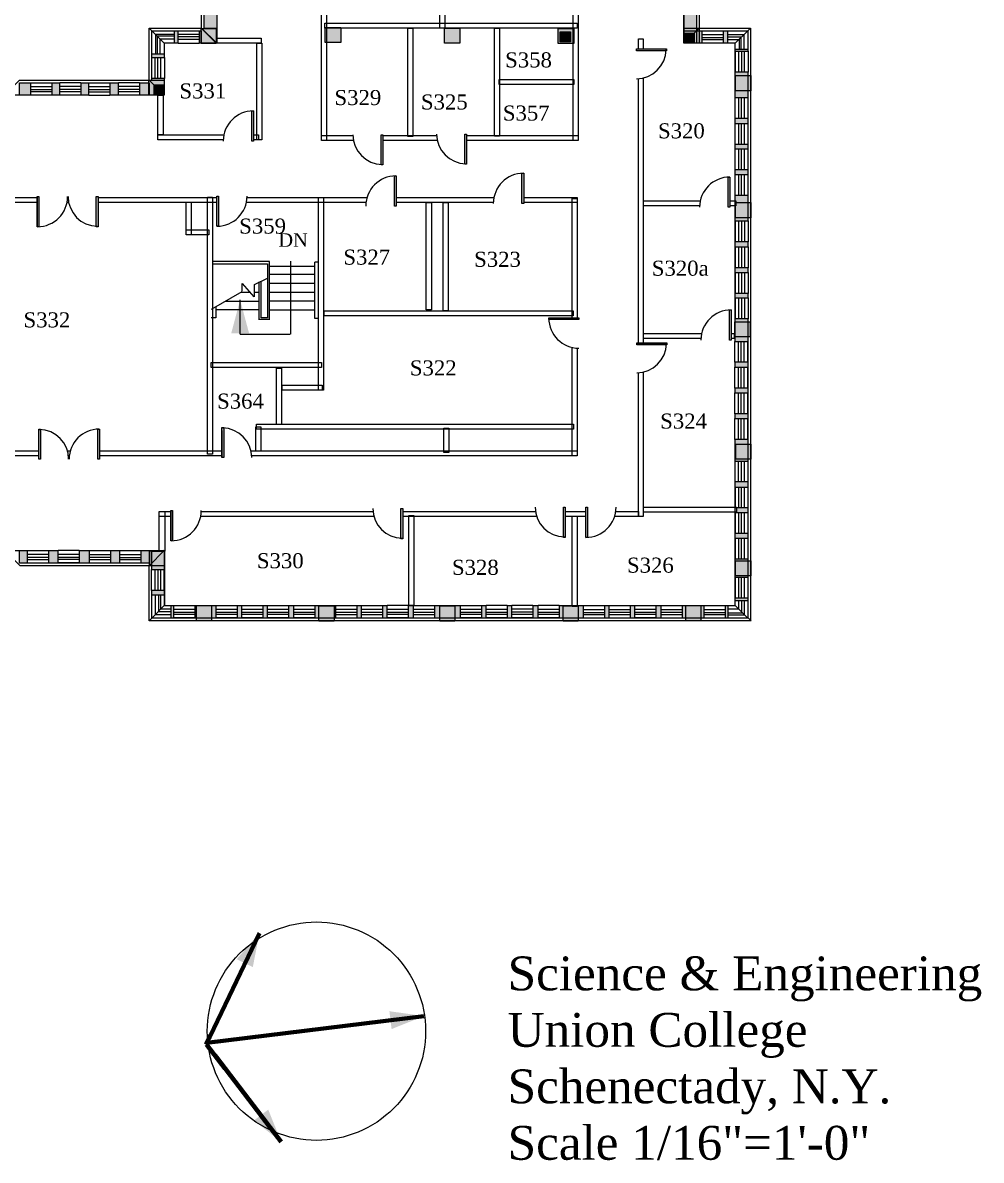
# Model space of a CAD drawing. Header units: inches. Extents: x -1965 to 2413, y -2287 to 2152.
# Drawn here: x 1270 to 2413, y -2287 to -930 of the extents above; entities that cross this region are included whole.
import ezdxf

# ---------------------------------------------------------------- set-up
doc = ezdxf.new("R2010")
doc.units = ezdxf.units.IN
doc.header["$LTSCALE"] = 96
doc.header["$MEASUREMENT"] = 0
doc.layers.add('None', color=7, linetype='Continuous', lineweight=5)
doc.styles.add('Times', font='Times')

# ---------------------------------------------------------------- blocks, each defined once
blk = doc.blocks.new('Symbol #19')
at = {"layer": 'None', "linetype": 'Continuous', "lineweight": 5}
blk.add_hatch(color=255, dxfattribs=at).paths.add_polyline_path([(-6, 6), (6, 6), (6, -6), (-6, -6)])
at = {"layer": 'None', "color": 7, "linetype": 'Continuous', "lineweight": 5}
blk.add_lwpolyline([(-6, 6), (6, 6), (6, -6), (-6, -6)], close=True, dxfattribs=at)
blk = doc.blocks.new("1'6 Pier")
at = {"layer": 'None', "linetype": 'Continuous', "lineweight": 5}
blk.add_hatch(color=255, dxfattribs=at).paths.add_polyline_path([(-9, 9), (9, 9), (9, -9), (-9, -9)])
at = {"layer": 'None', "color": 7, "linetype": 'Continuous', "lineweight": 5}
blk.add_lwpolyline([(-9, 9), (9, 9), (9, -9), (-9, -9)], close=True, dxfattribs=at)
blk = doc.blocks.new("3' dr lh")
at = {"color": 7, "linetype": 'Continuous', "lineweight": 5}
blk.add_wipeout([(-18, 18.1), (-11, 17.4), (-4.2, 15.4), (2, 12.1), (7.5, 7.6), (11.9, 2.1), (15.3, -4.1), (17.3, -10.9), (18, -17.9), (-18, -17.9)], dxfattribs=at).dxf.layer = 'None'
at = {"layer": 'None', "linetype": 'Continuous', "lineweight": 5}
blk.add_hatch(color=255, dxfattribs=at).paths.add_polyline_path([(-18, -16.1), (18, -16.1), (18, -18.1), (-18, -18.1)])
at = {"layer": 'None', "color": 7, "linetype": 'Continuous', "lineweight": 5}
blk.add_lwpolyline([(-18, -16.1), (18, -16.1), (18, -18.1), (-18, -18.1)], close=True, dxfattribs=at)
blk.add_arc((-18, -17.9), 36, 0, 90, dxfattribs=at)
blk = doc.blocks.new("2'-1 wind")
at = {"color": 7, "linetype": 'Continuous', "lineweight": 5}
blk.add_wipeout([(7.5, 12.5), (7.5, -12.5), (-7.5, -12.5), (-7.5, 12.5)], dxfattribs=at).dxf.layer = 'None'
at = {"layer": 'None', "color": 7, "linetype": 'Continuous', "lineweight": 5}
blk.add_lwpolyline([(7.5, 12.5), (7.5, -12.5), (-7.5, -12.5), (-7.5, 12.5)], close=True, dxfattribs=at)
at = {"color": 7, "linetype": 'Continuous', "lineweight": 5}
blk.add_wipeout([(-3.5, 12.5), (3, 12.5), (3, -12.5), (-3.5, -12.5)], dxfattribs=at).dxf.layer = 'None'
at = {"layer": 'None', "color": 7, "linetype": 'Continuous', "lineweight": 5}
blk.add_line((-0.5, 12.5), (-0.5, -12.5), dxfattribs=at)
blk.add_lwpolyline([(-3.5, 12.5), (3, 12.5), (3, -12.5), (-3.5, -12.5)], close=True, dxfattribs=at)
blk = doc.blocks.new("3' dr rh")
at = {"color": 7, "linetype": 'Continuous', "lineweight": 5}
blk.add_wipeout([(-17, 17.5), (-10.2, 16.7), (-3.6, 14.6), (2.4, 11.3), (7.7, 6.9), (12, 1.5), (15.2, -4.6), (17.2, -11.2), (17.9, -18), (-17.6, -18)], dxfattribs=at).dxf.layer = 'None'
at = {"layer": 'None', "linetype": 'Continuous', "lineweight": 5}
blk.add_hatch(color=255, dxfattribs=at).paths.add_polyline_path([(-17.9, 18), (-15.6, 18), (-15.6, -18), (-17.9, -18)])
at = {"layer": 'None', "color": 7, "linetype": 'Continuous', "lineweight": 5}
blk.add_lwpolyline([(-17.9, 18), (-15.6, 18), (-15.6, -18), (-17.9, -18)], close=True, dxfattribs=at)
blk.add_arc((-17.6, -18), 35.5, 0, 88.9999, dxfattribs=at)
blk = doc.blocks.new('*U4')
at = {"color": 7, "linetype": 'Continuous', "lineweight": 5}
blk.add_wipeout([(18, 0), (11, 0.7), (4.2, 2.7), (-2, 6.1), (-7.5, 10.5), (-11.9, 16), (-15.3, 22.2), (-17.3, 29), (-18, 36), (18, 36)], dxfattribs=at).dxf.layer = 'None'
at = {"layer": 'None', "linetype": 'Continuous', "lineweight": 5}
blk.add_hatch(color=255, dxfattribs=at).paths.add_polyline_path([(18, 34.2), (-18, 34.2), (-18, 36.2), (18, 36.2)])
at = {"layer": 'None', "color": 7, "linetype": 'Continuous', "lineweight": 5}
blk.add_lwpolyline([(18, 34.2), (-18, 34.2), (-18, 36.2), (18, 36.2)], close=True, dxfattribs=at)
blk.add_arc((18, 36), 36, 180, 270, dxfattribs=at)
blk = doc.blocks.new('*U5')
at = {"color": 7, "linetype": 'Continuous', "lineweight": 5}
blk.add_wipeout([(-17.5, -35.4), (-16.7, -28.5), (-14.6, -22), (-11.3, -16), (-6.9, -10.7), (-1.5, -6.4), (4.6, -3.1), (11.2, -1.2), (18, -0.5), (18, -36)], dxfattribs=at).dxf.layer = 'None'
at = {"layer": 'None', "linetype": 'Continuous', "lineweight": 5}
blk.add_hatch(color=255, dxfattribs=at).paths.add_polyline_path([(-18, -36.2), (-18, -34), (18, -34), (18, -36.2)])
at = {"layer": 'None', "color": 7, "linetype": 'Continuous', "lineweight": 5}
blk.add_lwpolyline([(-18, -36.2), (-18, -34), (18, -34), (18, -36.2)], close=True, dxfattribs=at)
blk.add_arc((18, -36), 35.5, 90, 178.9999, dxfattribs=at)
blk = doc.blocks.new("6' dbl")
at = {"layer": 'None', "color": 7}
blk.add_blockref('*U4', (0, 0), dxfattribs=at)
blk.add_blockref('*U5', (0, 0), dxfattribs=at)

msp = doc.modelspace()

# ---------------------------------------------------------------- hatches: boundary and pattern name
at = {"layer": 'None', "linetype": 'Continuous', "lineweight": 5}
for points in [[(1630.4, -936.1), (1648.9, -936.1), (1648.9, -954.1), (1630.4, -954.1)], [(1772.6, -936.9), (1791.1, -936.9), (1791.1, -954.9), (1772.6, -954.9)], [(1908.3, -937.2), (1926.8, -937.2), (1926.8, -955.2), (1908.3, -955.2)]]:
    msp.add_hatch(color=255, dxfattribs=at).paths.add_polyline_path(points)

# ---------------------------------------------------------------- linework, layer by layer
at = {"layer": 'None', "color": 7, "linetype": 'Continuous', "lineweight": 5}
for p, q in [((1495.8, -1217.9), (1561.8, -1217.9)), ((1563.9, -1215.2), (1496.2, -1215.2)), ((1561.8, -1217.9), (1561.8, -1282.4)), ((1563.9, -1284.6), (1563.9, -1215.2)), ((1564.1, -1220.7), (1618, -1220.7)), ((1588.9, -1214.8), (1588.9, -1301.8)), ((1617.9, -1215.7), (1622.9, -1215.7)), ((1617.9, -1283.2), (1617.9, -1216)), ((1564.1, -1230.4), (1617.8, -1230.4)), ((1531.5, -1250.5), (1531.5, -1241.5)), ((1531.5, -1241.5), (1545.5, -1257.5)), ((1546, -1242.5), (1561.5, -1235)), ((1546, -1257.5), (1546, -1242.5)), ((1551.8, -1284.6), (1551.8, -1239.6)), ((1554, -1282.4), (1554, -1238.5)), ((1564.2, -1241.1), (1617.6, -1241.1)), ((1495, -1272), (1531.5, -1250.9)), ((1529, -1302), (1529, -1261)), ((1530.5, -1251.6), (1540.5, -1251.6)), ((1546, -1251.6), (1551.6, -1251.6)), ((1563.9, -1251.9), (1617.3, -1251.9)), ((1500.1, -1269), (1500.1, -1282.4)), ((1500.1, -1272.6), (1551.5, -1272.6)), ((1512.1, -1262.4), (1551.3, -1262.4)), ((1563.9, -1272.9), (1617.8, -1272.9)), ((1564.1, -1262.1), (1618.1, -1262.1)), ((1499.9, -1282.5), (1494.5, -1282.5)), ((1564, -1284.5), (1552, -1284.5)), ((1561.8, -1282.4), (1554, -1282.4)), ((1622.5, -1283.2), (1617.9, -1283.2)), ((1588.8, -1302.3), (1529, -1302.3))]:
    msp.add_line(p, q, dxfattribs=at)
for points in [[(1632, -270.5), (1632, -1071), (1626, -1071), (1626, -270.5)], [(1932, -270), (1932, -1071), (1926, -1071), (1926, -270)], [(1773, -276), (1773, -937), (1767, -937), (1767, -276)], [(1630, -931), (1931, -931), (1931, -937), (1630, -937)], [(1630.4, -936.1), (1648.9, -936.1), (1648.9, -954.1), (1630.4, -954.1)], [(1729, -1066), (1729, -937), (1735, -937), (1735, -1066)], [(1772.6, -936.9), (1791.1, -936.9), (1791.1, -954.9), (1772.6, -954.9)], [(1832.2, -1065.8), (1832.2, -936.8), (1838.2, -936.8), (1838.2, -1065.8)], [(1908.3, -937.2), (1926.8, -937.2), (1926.8, -955.2), (1908.3, -955.2)], [(1549, -1070), (1549, -955), (1555, -955), (1555, -1070)], [(2009.7, -949.5), (2009.7, -1519.1), (2004, -1519.1), (2004, -949.5)], [(1838, -998), (1927, -998), (1927, -1004), (1838, -1004)], [(1431, -1064), (1551, -1064), (1551, -1070), (1431, -1070)], [(1626, -1065), (1932, -1065), (1932, -1071), (1626, -1071)], [(485.5, -1138.7), (1931, -1138.7), (1931, -1144.7), (485.5, -1144.7)], [(1489.9, -1445), (1489.9, -1138.5), (1495.9, -1138.5), (1495.9, -1445)], [(1628.4, -1138.7), (1628.4, -1368.5), (1622.4, -1368.5), (1622.4, -1138.7)], [(1470.5, -1144.5), (1470.5, -1183.5), (1464.5, -1183.5), (1464.5, -1144.5)], [(1751, -1273), (1751, -1145), (1757, -1145), (1757, -1273)], [(1771, -1274), (1771, -1145), (1777, -1145), (1777, -1274)], [(1931, -1140), (1931, -1447), (1925, -1447), (1925, -1140)], [(1464.5, -1177.5), (1491.5, -1177.5), (1491.5, -1183.5), (1464.5, -1183.5)], [(1926, -1280), (1629, -1280), (1629, -1274), (1926, -1274)], [(1494.5, -1335.5), (1626, -1335.5), (1626, -1341.5), (1494.5, -1341.5)], [(1578.5, -1342.5), (1578.5, -1409.5), (1572.5, -1409.5), (1572.5, -1342.5)], [(1579, -1362.5), (1627, -1362.5), (1627, -1368.5), (1579, -1368.5)], [(1778, -1414), (1778, -1443), (1772, -1443), (1772, -1414)], [(1931, -1447), (488, -1447), (488, -1441), (1931, -1441)], [(2004, -1519.2), (1432.5, -1519.2), (1432.5, -1513.2), (2004, -1513.2)]]:
    msp.add_lwpolyline(points, close=True, dxfattribs=at)
at = {"layer": 'None', "color": 7, "lineweight": 5}
msp.add_solid([(1529, -1261), (1539.7, -1301), (1518.3, -1301)], dxfattribs=at)

# ---------------------------------------------------------------- block references
at = {"layer": 'None', "color": 7, "rotation": 180}
msp.add_blockref('Symbol #19', (1916.8, -947.2), dxfattribs=at)

# ---------------------------------------------------------------- texts
at = {"layer": 'None', "color": 7, "attachment_point": 1, "style": 'Times'}
for s, insert, char_height in [('S358', (1845, -965.8), 17.96), ('S331', (1456.6, -1002.8), 17.96), ('S329', (1641.5, -1010.7), 17.96), ('S325', (1744.6, -1016), 17.96), ('S357', (1842.3, -1029.2), 17.96), ('S320', (2027.3, -1050.4), 17.96), ('DN', (1574.5, -1181.5), 16.16), ('S327', (1652.1, -1201), 17.96), ('S323', (1808, -1203.6), 17.96), ('S320a', (2019.9, -1214.2), 17.96), ('S332', (1270.7, -1275.8), 17.96), ('S322', (1731.4, -1333.1), 17.96), ('S364', (1501.5, -1372.7), 17.96), ('S324', (2029.9, -1396.5), 17.96), ('S330', (1549, -1563), 17.96), ('S328', (1781.6, -1570.9), 17.96), ('S326', (1990.3, -1568.3), 17.96), ('Science & Engineering\\PUnion College\\PSchenectady, N.Y.\\PScale 1/16"=1\'-0"', (1848, -2043.9), 40.399)]:
    msp.add_mtext(s, dxfattribs=dict(at, insert=insert, char_height=char_height))

# ---------------------------------------------------------------- wipeouts: each hides what was drawn before it
at = {"color": 7, "linetype": 'Continuous', "lineweight": 5}
for points in [[(2058.5, -955), (2058.5, -766), (2076.5, -784), (2076.5, -937)], [(1438.5, -1017), (1248, -1017), (1266, -999), (1420.5, -999)], [(1620, -2263.2), (1527.9, -2225.1), (1489.8, -2133), (1527.9, -2040.9), (1620, -2002.8), (1712.1, -2040.9), (1750.2, -2133), (1712.1, -2225.1)]]:
    msp.add_wipeout(points, dxfattribs=at).dxf.layer = 'None'

# ---------------------------------------------------------------- next in the draw order: linework, layer by layer
at = {"layer": 'None', "color": 7, "linetype": 'Continuous', "lineweight": 106}
for p, q in [((1488, -2149), (1552, -2016)), ((1489, -2147), (1748, -2115)), ((1489, -2149), (1578, -2265))]:
    msp.add_line(p, q, dxfattribs=at)
at = {"layer": 'None', "color": 7, "linetype": 'Continuous', "lineweight": 5}
for points in [[(2058.5, -955), (2058.5, -766), (2076.5, -784), (2076.5, -937)], [(1438.5, -1017), (1248, -1017), (1266, -999), (1420.5, -999)]]:
    msp.add_lwpolyline(points, close=True, dxfattribs=at)
at = {"layer": 'None', "color": 7, "linetype": 'Continuous', "lineweight": 5, "flags": 128}
msp.add_lwpolyline([(1489.8, -2133, -0.414214), (1620, -2002.8, -0.414214), (1750.2, -2133, -0.414214), (1620, -2263.2, -0.414214), (1489.8, -2133, -0.414214)], format="xyb", close=True, dxfattribs=at)
at = {"layer": 'None', "color": 7, "lineweight": 106}
for points in [[(1552, -2016), (1544.1, -2056.6), (1524.8, -2047.2)], [(1748, -2115), (1709.6, -2130.5), (1707, -2109.2)], [(1578, -2265), (1545.4, -2239.5), (1562.5, -2226.6)]]:
    msp.add_solid(points, dxfattribs=at)

# ---------------------------------------------------------------- next in the draw order: block references
at = {"layer": 'None', "color": 7}
for name, p, rotation in [("3' dr rh", (2019.6, -979.4), -90), ("3' dr lh", (1526.9, -1053.6), 90), ("3' dr rh", (1681.4, -1082.1), 180), ("3' dr rh", (1781.2, -1081.2), 180), ("3' dr lh", (1849, -1128), 90), ("3' dr lh", (1696.9, -1131.1), 90), ("6' dbl", (1323.3, -1155.7), 90), ("3' dr lh", (1519.2, -1155.2), -90), ("3' dr lh", (1915, -1300.5), 180), ("6' dbl", (1325, -1433), -90), ("3' dr lh", (1464.6, -1530.2), -90), ("3' dr rh", (1705.2, -1527.8), 180), ("3' dr rh", (1898.8, -1526.2), 180), ("3' dr lh", (1959.2, -1526.2), -90)]:
    msp.add_blockref(name, p, dxfattribs=dict(at, rotation=rotation))
msp.add_blockref("3' dr rh", (1525, -1431.1), dxfattribs=at)

# ---------------------------------------------------------------- next in the draw order: linework, layer by layer
at = {"layer": 'None', "color": 7, "linetype": 'Continuous', "lineweight": 5}
for points in [[(1548.5, -1409), (1926.5, -1409), (1926.5, -1415), (1548.5, -1415)], [(1553.8, -1412.2), (1553.8, -1441.2), (1547.8, -1441.2), (1547.8, -1412.2)]]:
    msp.add_lwpolyline(points, close=True, dxfattribs=at)

# ---------------------------------------------------------------- next in the draw order: texts
at = {"layer": 'None', "color": 7, "insert": (1527.9, -1164), "char_height": 17.96, "attachment_point": 1, "style": 'Times'}
msp.add_mtext('S359', dxfattribs=at)

# ---------------------------------------------------------------- next in the draw order: wipeouts: each hides what was drawn before it
at = {"color": 7, "linetype": 'Continuous', "lineweight": 5}
for points in [[(1438.5, -955), (1438.5, -1017), (1420.5, -999), (1420.5, -937)], [(2119.5, -955), (2058.5, -955), (2076.5, -937), (2137.5, -937)]]:
    msp.add_wipeout(points, dxfattribs=at).dxf.layer = 'None'

# ---------------------------------------------------------------- next in the draw order: hatches: boundary and pattern name
at = {"layer": 'None', "linetype": 'Continuous', "lineweight": 5}
for points in [[(2073, -765), (2073, -955), (2058, -955), (2058, -765)], [(2058, -937), (2076.5, -937), (2076.5, -955), (2058, -955)], [(1266, -1002), (1420.5, -1002), (1420.5, -1017), (1266, -1017)]]:
    msp.add_hatch(color=255, dxfattribs=at).paths.add_polyline_path(points)

# ---------------------------------------------------------------- next in the draw order: linework, layer by layer
at = {"layer": 'None', "color": 7, "linetype": 'Continuous', "lineweight": 5}
for points in [[(2073, -765), (2073, -955), (2058, -955), (2058, -765)], [(1438.5, -955), (1438.5, -1017), (1420.5, -999), (1420.5, -937)], [(2058, -937), (2076.5, -937), (2076.5, -955), (2058, -955)], [(2119.5, -955), (2058.5, -955), (2076.5, -937), (2137.5, -937)], [(1266, -1002), (1420.5, -1002), (1420.5, -1017), (1266, -1017)], [(1437, -1017), (1437, -1064), (1431, -1064), (1431, -1017)]]:
    msp.add_lwpolyline(points, close=True, dxfattribs=at)

# ---------------------------------------------------------------- next in the draw order: block references
at = {"layer": 'None', "color": 7, "rotation": 180}
for p in [(2064.4, -949), (1432.4, -1010.7)]:
    msp.add_blockref('Symbol #19', p, dxfattribs=at)
at = {"layer": 'None', "color": 7}
msp.add_blockref("1'6 Pier", (1429.2, -1008), dxfattribs=at)

# ---------------------------------------------------------------- next in the draw order: block references
at = {"layer": 'None', "color": 7, "rotation": 90}
for p in [(1292, -1009.5), (1326.4, -1009.3), (1360.9, -1009.6), (1396.3, -1009.2)]:
    msp.add_blockref("2'-1 wind", p, dxfattribs=at)

# ---------------------------------------------------------------- next in the draw order: wipeouts: each hides what was drawn before it
at = {"color": 7, "linetype": 'Continuous', "lineweight": 5}
for points in [[(1500.5, -955), (1438.5, -955), (1420.5, -937), (1482.5, -937)], [(2119.5, -1625.5), (2119.5, -955), (2137.5, -937), (2137.5, -1643.5)]]:
    msp.add_wipeout(points, dxfattribs=at).dxf.layer = 'None'

# ---------------------------------------------------------------- next in the draw order: hatches: boundary and pattern name
at = {"layer": 'None', "linetype": 'Continuous', "lineweight": 211}
msp.add_hatch(color=255, dxfattribs=at).paths.add_polyline_path([(1423.5, -999.5), (1423.5, -940), (1438.5, -955), (1438.5, -999.5)])
at = {"layer": 'None', "linetype": 'Continuous', "lineweight": 5}
msp.add_hatch(color=255, dxfattribs=at).paths.add_polyline_path([(2058, -940), (2134.5, -940), (2119.5, -955), (2058, -955)])

# ---------------------------------------------------------------- next in the draw order: linework, layer by layer
at = {"layer": 'None', "color": 7, "linetype": 'Continuous', "lineweight": 5}
for points in [[(1500.5, -955), (1438.5, -955), (1420.5, -937), (1482.5, -937)], [(1423.5, -999.5), (1423.5, -940), (1438.5, -955), (1438.5, -999.5)], [(2058, -940), (2134.5, -940), (2119.5, -955), (2058, -955)], [(2119.5, -1625.5), (2119.5, -955), (2137.5, -937), (2137.5, -1643.5)]]:
    msp.add_lwpolyline(points, close=True, dxfattribs=at)

# ---------------------------------------------------------------- next in the draw order: block references
at = {"layer": 'None', "color": 7}
for p in [(2128.8, -1002.5), (2128.8, -1154), (2128, -1296), (2128.6, -1442), (2129, -1442), (2128.8, -1581)]:
    msp.add_blockref("1'6 Pier", p, dxfattribs=at)

# ---------------------------------------------------------------- next in the draw order: block references
at = {"layer": 'None', "color": 7, "rotation": 90}
msp.add_blockref("2'-1 wind", (2092.5, -947.5), dxfattribs=at)
at = {"layer": 'None', "color": 7}
msp.add_blockref("2'-1 wind", (1431.1, -984.5), dxfattribs=at)

# ---------------------------------------------------------------- next in the draw order: wipeouts: each hides what was drawn before it
at = {"color": 7, "linetype": 'Continuous', "lineweight": 5}
for points in [[(1501, -766.5), (1501, -955), (1483, -937), (1483, -784.5)], [(1438.5, -1625.5), (2120.5, -1625.5), (2138.5, -1643.5), (1420.5, -1643.5)]]:
    msp.add_wipeout(points, dxfattribs=at).dxf.layer = 'None'

# ---------------------------------------------------------------- next in the draw order: hatches: boundary and pattern name
at = {"layer": 'None', "linetype": 'Continuous', "lineweight": 211}
for points in [[(1423.5, -940), (1482.5, -940), (1482.5, -955), (1438.5, -955)], [(2134.5, -940), (2134.5, -1639.5), (2119.5, -1624.5), (2119.5, -955)]]:
    msp.add_hatch(color=255, dxfattribs=at).paths.add_polyline_path(points)

# ---------------------------------------------------------------- next in the draw order: linework, layer by layer
at = {"layer": 'None', "color": 7, "linetype": 'Continuous', "lineweight": 5}
for points in [[(1501, -766.5), (1501, -955), (1483, -937), (1483, -784.5)], [(1423.5, -940), (1482.5, -940), (1482.5, -955), (1438.5, -955)], [(1501, -949), (1554, -949), (1554, -955), (1501, -955)], [(2134.5, -940), (2134.5, -1639.5), (2119.5, -1624.5), (2119.5, -955)], [(1931, -1519), (1931, -1626.5), (1925, -1626.5), (1925, -1519)], [(1438.5, -1625.5), (2120.5, -1625.5), (2138.5, -1643.5), (1420.5, -1643.5)]]:
    msp.add_lwpolyline(points, close=True, dxfattribs=at)

# ---------------------------------------------------------------- next in the draw order: block references
at = {"layer": 'None', "color": 7}
for p in [(1491.5, -946.2), (1486, -1634.5), (1632, -1635), (1776, -1635), (1923, -1635), (2069.5, -1634.5)]:
    msp.add_blockref("1'6 Pier", p, dxfattribs=at)

# ---------------------------------------------------------------- next in the draw order: block references
at = {"layer": 'None', "color": 7, "rotation": -90}
msp.add_blockref("2'-1 wind", (1467.5, -947.6), dxfattribs=at)
at = {"layer": 'None', "color": 7}
for p in [(2127.2, -977), (2127, -1032), (2127.3, -1179.2), (2126.6, -1322.9), (2126.9, -1465.6), (2127.1, -1604.2)]:
    msp.add_blockref("2'-1 wind", p, dxfattribs=at)

# ---------------------------------------------------------------- next in the draw order: wipeouts: each hides what was drawn before it
at = {"color": 7, "linetype": 'Continuous', "lineweight": 5}
for points in [[(1423.5, -968), (1423.5, -940), (1438.5, -955), (1438.5, -968)], [(2110.5, -940), (2134.5, -940), (2119.5, -955), (2110.5, -955)], [(1438.5, -1559.5), (1438.5, -1625.5), (1420.5, -1643.5), (1420.5, -1577.5)]]:
    msp.add_wipeout(points, dxfattribs=at).dxf.layer = 'None'

# ---------------------------------------------------------------- next in the draw order: hatches: boundary and pattern name
at = {"layer": 'None', "linetype": 'Continuous', "lineweight": 5}
msp.add_hatch(color=255, dxfattribs=at).paths.add_polyline_path([(1486, -937.5), (1486, -784.5), (1501, -784.5), (1501, -937.5)])
at = {"layer": 'None', "linetype": 'Continuous', "lineweight": 211}
msp.add_hatch(color=255, dxfattribs=at).paths.add_polyline_path([(2134.5, -1640.5), (1424, -1640.5), (1439, -1625.5), (2119.5, -1625.5)])

# ---------------------------------------------------------------- next in the draw order: linework, layer by layer
at = {"layer": 'None', "color": 7, "linetype": 'Continuous', "lineweight": 5}
for points in [[(1486, -937.5), (1486, -784.5), (1501, -784.5), (1501, -937.5)], [(1423.5, -968), (1423.5, -940), (1438.5, -955), (1438.5, -968)], [(2110.5, -940), (2134.5, -940), (2119.5, -955), (2110.5, -955)], [(2010, -1301), (2118, -1301), (2118, -1307), (2010, -1307)], [(1438.5, -1559.5), (1438.5, -1625.5), (1420.5, -1643.5), (1420.5, -1577.5)], [(2134.5, -1640.5), (1424, -1640.5), (1439, -1625.5), (2119.5, -1625.5)]]:
    msp.add_lwpolyline(points, close=True, dxfattribs=at)

# ---------------------------------------------------------------- next in the draw order: block references
at = {"layer": 'None', "color": 7}
for p in [(2127, -1063), (2127.3, -1210.2), (2126.6, -1353.9), (2127.1, -1496.6)]:
    msp.add_blockref("2'-1 wind", p, dxfattribs=at)

# ---------------------------------------------------------------- next in the draw order: block references
for p in [(2127, -1093.5), (2127.3, -1240.7), (2126.6, -1384.4), (2127.1, -1527.1)]:
    msp.add_blockref("2'-1 wind", p, dxfattribs=at)
for name, p, rotation in [("3' dr rh", (2020, -1330), -90), ("2'-1 wind", (1462.3, -1632.8), 90), ("2'-1 wind", (1605.4, -1632.8), 90), ("2'-1 wind", (1748.1, -1632.9), 90), ("2'-1 wind", (1896.8, -1632.7), 90), ("2'-1 wind", (2043.5, -1633), 90), ("2'-1 wind", (2094.8, -1633.1), 90)]:
    msp.add_blockref(name, p, dxfattribs=dict(at, rotation=rotation))

# ---------------------------------------------------------------- next in the draw order: wipeouts: each hides what was drawn before it
at = {"color": 7, "linetype": 'Continuous', "lineweight": 5}
for points in [[(1450.5, -955), (1438.5, -955), (1423.5, -940), (1450.5, -940)], [(2119.5, -962.5), (2119.5, -955), (2134.5, -940), (2134.5, -962.5)], [(1248.5, -1560), (1438.5, -1560), (1420.5, -1578), (1266.5, -1578)]]:
    msp.add_wipeout(points, dxfattribs=at).dxf.layer = 'None'

# ---------------------------------------------------------------- next in the draw order: hatches: boundary and pattern name
at = {"layer": 'None', "linetype": 'Continuous', "lineweight": 211}
msp.add_hatch(color=255, dxfattribs=at).paths.add_polyline_path([(1421, -1575), (1266, -1575), (1266, -1560), (1421, -1560)])
at = {"layer": 'None', "linetype": 'Continuous', "lineweight": 5}
msp.add_hatch(color=255, dxfattribs=at).paths.add_polyline_path([(1423.6, -1640.5), (1423.6, -1560.5), (1438.6, -1560.5), (1438.6, -1625.5)])

# ---------------------------------------------------------------- next in the draw order: linework, layer by layer
at = {"layer": 'None', "color": 7, "linetype": 'Continuous', "lineweight": 5}
for p, q in [((1428.5, -968), (1428.5, -944.5)), ((1450.5, -944.5), (1428.5, -944.5)), ((1450.5, -946.5), (1430, -946.5)), ((1430.5, -968), (1430.5, -947)), ((2110.5, -944.5), (2129.5, -944.5)), ((2126.5, -947.5), (2110.5, -947.5)), ((2126.5, -962.5), (2126.5, -947.5)), ((2129.5, -944), (2129.5, -962.5)), ((1433.5, -968), (1433.5, -950)), ((1450.5, -950), (1433.5, -950)), ((2110.5, -950.5), (2124, -950.5)), ((2124, -950.5), (2124, -962.5))]:
    msp.add_line(p, q, dxfattribs=at)
for points in [[(1450.5, -955), (1438.5, -955), (1423.5, -940), (1450.5, -940)], [(2119.5, -962.5), (2119.5, -955), (2134.5, -940), (2134.5, -962.5)], [(1432.5, -1560.5), (1432.5, -1513.5), (1439, -1513.5), (1439, -1560.5)], [(2010, -1508), (2121, -1508), (2121, -1514), (2010, -1514)], [(1248.5, -1560), (1438.5, -1560), (1420.5, -1578), (1266.5, -1578)], [(1421, -1575), (1266, -1575), (1266, -1560), (1421, -1560)], [(1423.6, -1640.5), (1423.6, -1560.5), (1438.6, -1560.5), (1438.6, -1625.5)]]:
    msp.add_lwpolyline(points, close=True, dxfattribs=at)

# ---------------------------------------------------------------- next in the draw order: block references
at = {"layer": 'None', "color": 7}
for name, p in [("2'-1 wind", (2127, -1124)), ("2'-1 wind", (2127.3, -1271.2)), ("2'-1 wind", (2126.6, -1414.9)), ("2'-1 wind", (2127.1, -1557.6)), ("1'6 Pier", (1429.8, -1569.1))]:
    msp.add_blockref(name, p, dxfattribs=at)
at = {"layer": 'None', "color": 7, "rotation": 90}
for p in [(1574.2, -1632.8), (1716.9, -1632.7), (1865.6, -1632.5), (2012.3, -1632.8)]:
    msp.add_blockref("2'-1 wind", p, dxfattribs=at)

# ---------------------------------------------------------------- next in the draw order: wipeouts: each hides what was drawn before it
at = {"color": 7, "linetype": 'Continuous', "lineweight": 5}
msp.add_wipeout([(2111, -1625.5), (2119.5, -1625.5), (2134.5, -1640.5), (2111, -1640.5)], dxfattribs=at).dxf.layer = 'None'

# ---------------------------------------------------------------- next in the draw order: linework, layer by layer
at = {"layer": 'None', "color": 7, "linetype": 'Continuous', "lineweight": 5}
for points in [[(2010, -1143), (2120, -1143), (2120, -1149), (2010, -1149)], [(1730, -1625.5), (1730, -1518), (1736, -1518), (1736, -1625.5)], [(2111, -1625.5), (2119.5, -1625.5), (2134.5, -1640.5), (2111, -1640.5)]]:
    msp.add_lwpolyline(points, close=True, dxfattribs=at)

# ---------------------------------------------------------------- next in the draw order: block references
at = {"layer": 'None', "color": 7}
for name, p, rotation in [("3' dr lh", (2096.6, -1290.9), 90), ("2'-1 wind", (1287.9, -1567.3), 90), ("2'-1 wind", (1324.6, -1567.1), 90), ("2'-1 wind", (1361.8, -1567.4), 90), ("2'-1 wind", (1398, -1567.5), 90), ("2'-1 wind", (1430.6, -1594.9), 180), ("2'-1 wind", (1543.6, -1632.8), 90), ("2'-1 wind", (1686.2, -1632.9), 90), ("2'-1 wind", (1834.9, -1632.7), 90), ("2'-1 wind", (1981.6, -1633), 90)]:
    msp.add_blockref(name, p, dxfattribs=dict(at, rotation=rotation))

# ---------------------------------------------------------------- next in the draw order: wipeouts: each hides what was drawn before it
at = {"color": 7, "linetype": 'Continuous', "lineweight": 5}
msp.add_wipeout([(1446.5, -1640.5), (1423.5, -1640.5), (1438.5, -1625.5), (1446.5, -1625.5)], dxfattribs=at).dxf.layer = 'None'

# ---------------------------------------------------------------- next in the draw order: linework, layer by layer
at = {"layer": 'None', "color": 7, "linetype": 'Continuous', "lineweight": 5}
msp.add_lwpolyline([(1446.5, -1640.5), (1423.5, -1640.5), (1438.5, -1625.5), (1446.5, -1625.5)], close=True, dxfattribs=at)

# ---------------------------------------------------------------- next in the draw order: block references
at = {"layer": 'None', "color": 7, "rotation": 90}
for name, p in [("3' dr lh", (2095, -1132.5)), ("2'-1 wind", (1512.9, -1632.8)), ("2'-1 wind", (1655.6, -1632.9)), ("2'-1 wind", (1804.2, -1632.8)), ("2'-1 wind", (1950.9, -1633.1))]:
    msp.add_blockref(name, p, dxfattribs=at)

# ---------------------------------------------------------------- next in the draw order: wipeouts: each hides what was drawn before it
at = {"color": 7, "linetype": 'Continuous', "lineweight": 5}
msp.add_wipeout([(2134.5, -1619.5), (2134.5, -1640.5), (2119.5, -1625.5), (2119.5, -1619.5)], dxfattribs=at).dxf.layer = 'None'

# ---------------------------------------------------------------- next in the draw order: linework, layer by layer
at = {"layer": 'None', "color": 7, "linetype": 'Continuous', "lineweight": 5}
for p, q in [((2123.5, -1629.5), (2123.5, -1619.5)), ((2127, -1619.5), (2127, -1634.5)), ((2130, -1619.5), (2130, -1636)), ((2111, -1629.5), (2123.5, -1629.5)), ((2111, -1634), (2127.5, -1634)), ((2111, -1636.5), (2130, -1636.5))]:
    msp.add_line(p, q, dxfattribs=at)
msp.add_lwpolyline([(2134.5, -1619.5), (2134.5, -1640.5), (2119.5, -1625.5), (2119.5, -1619.5)], close=True, dxfattribs=at)

# ---------------------------------------------------------------- next in the draw order: wipeouts: each hides what was drawn before it
at = {"color": 7, "linetype": 'Continuous', "lineweight": 5}
msp.add_wipeout([(1423.5, -1640.5), (1423.5, -1612.5), (1438.5, -1612.5), (1438.5, -1625.5)], dxfattribs=at).dxf.layer = 'None'

# ---------------------------------------------------------------- next in the draw order: linework, layer by layer
at = {"layer": 'None', "color": 7, "linetype": 'Continuous', "lineweight": 5}
for p, q in [((1427.5, -1612.5), (1427.5, -1636)), ((1431.5, -1612.5), (1431.5, -1632)), ((1434, -1612.5), (1434, -1629.5)), ((1446.5, -1636.5), (1428, -1636.5)), ((1446.5, -1633), (1431, -1633)), ((1434, -1629.5), (1446.5, -1629.5))]:
    msp.add_line(p, q, dxfattribs=at)
msp.add_lwpolyline([(1423.5, -1640.5), (1423.5, -1612.5), (1438.5, -1612.5), (1438.5, -1625.5)], close=True, dxfattribs=at)

doc.saveas('drawing.dxf')
